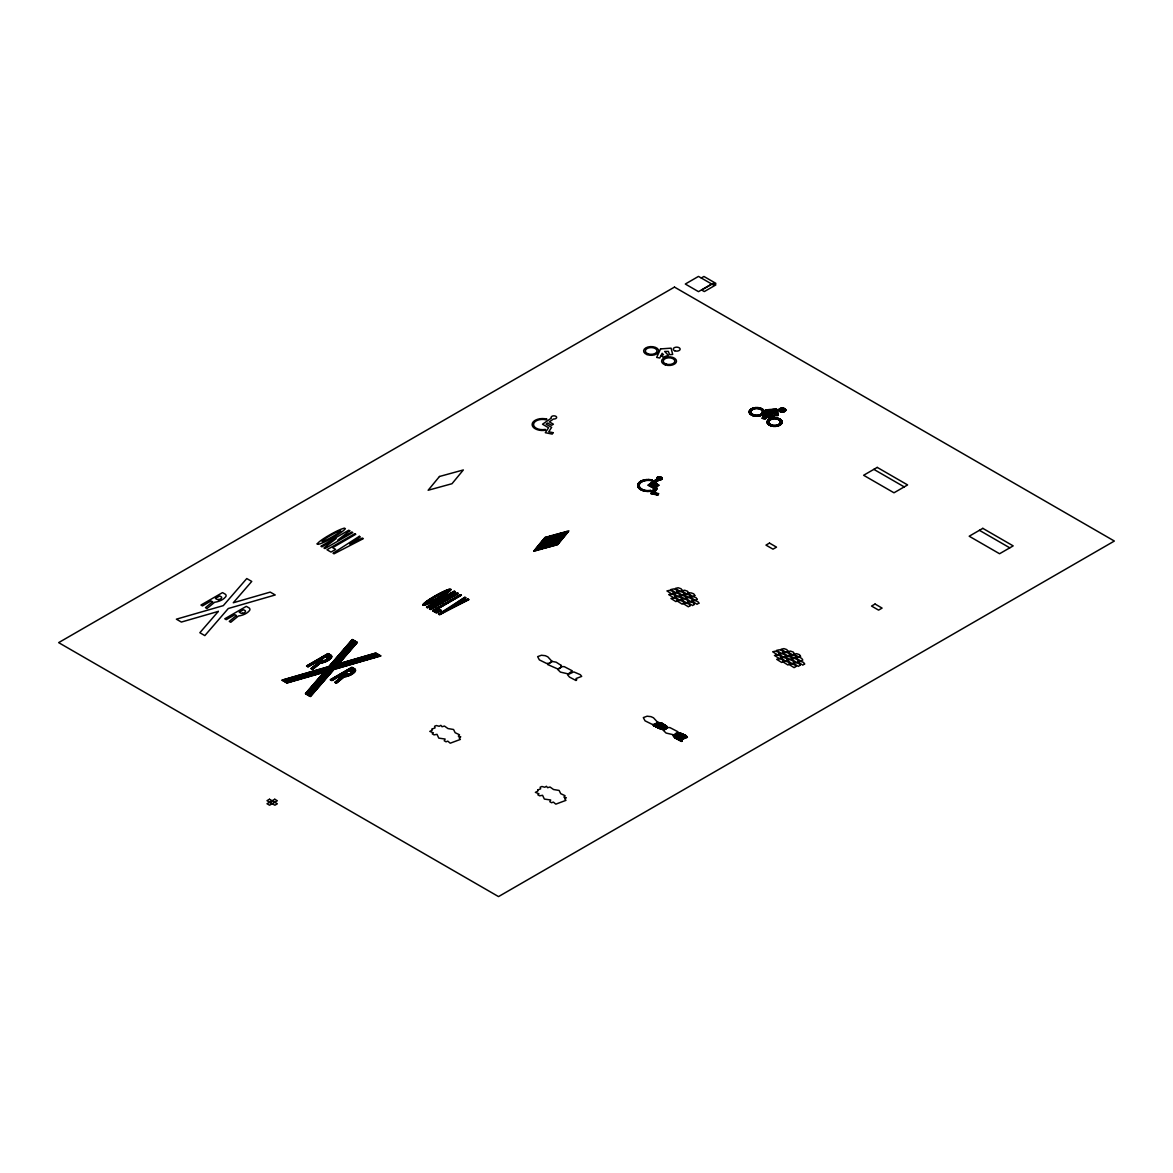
<?xml version="1.0" encoding="UTF-8"?>
<svg xmlns="http://www.w3.org/2000/svg" width="1173" height="1173" viewBox="0 0 1173 1173"><rect width="100%" height="100%" fill="white"/><g stroke="black" fill="none" stroke-linecap="round" stroke-linejoin="round"><path stroke-width="1.5" d="M448.731 589.433L450.96 589.652A28.695 16.569 0 0 1 448.13 592.306A70.864 40.908 0 0 1 444.45 594.902A139.059 80.292 0 0 1 438.863 598.318A95.042 54.867 0 0 1 433.643 601.221A81.919 47.301 0 0 1 428.453 603.67A28.695 16.569 0 0 1 423.849 605.297L422.808 605.048L424.641 605.063M666.807 726.322L666.469 728.506L663.317 729.87L653.244 725.442L658.097 722.421L661.836 723.125L666.807 726.322L654.901 726.322M654.153 488.701L650.883 493.642L657.774 495.05L658.654 493.613L654.299 492.733L657.217 488.32L651.645 485.079L653.229 483.98L657.115 486.238L658.977 485.167L654.93 482.807L659.05 479.948A2.757 1.598 0 0 0 662.217 478.305A2.757 1.598 0 0 0 658.815 476.825A2.757 1.598 0 0 0 656.953 479.039L648.082 485.182L656.733 489.068M533.715 551.207L545.049 537.439L568.905 530.885L557.571 544.668L533.964 551.134M328.88 666.587L352.34 639.505L357.325 642.379L338.85 663.713L375.8 653.038L380.785 655.927L333.865 669.46L310.405 696.557L305.42 693.683L323.895 672.334L286.945 683.009L281.96 680.135L328.88 666.587L343.762 666.601M311.05 668.61L318.162 662.76L316.651 661.895L308.03 666.865L306.52 666L328.088 653.552L330.757 655.091A8.431 4.868 0 0 1 331.167 655.399A4.839 2.786 0 0 1 330.874 658.156A16.554 9.56 0 0 1 320.141 663.244L312.561 669.49L311.05 668.61L313.675 668.566M701.278 277.986L703.917 276.461L715.882 283.367L713.243 284.892L698.492 276.403L685.296 284.027L698.492 291.652L711.688 284.027M461.356 595.224L438.189 608.611L441.209 610.356L436.576 613.024L432.544 610.693L460.344 594.638L461.356 595.224L459.215 595.298M686 737.817L681.704 739.489L681.645 741.453L675.179 738.037L673.229 735.72L679.475 732.846L686.014 735.632L687.393 737.348L674.988 737.817M768.55 418.116L773.96 416.312L770.236 412.412L773.901 412.339L775.162 415.638L778.271 415.389L776.629 409.113L766.13 409.846L762.23 418.365L765.339 418.952L767.729 414.23L769.092 415.653L766.849 416.327L768.872 417.999M755.045 407.661L758.418 407.661M753.579 407.955L759.884 407.955M752.67 408.233L760.793 408.233M780.969 408.233L783.564 408.233M751.981 408.527L756.189 408.527M757.274 408.527L761.482 408.527M780.118 408.527L784.414 408.527M751.424 408.805L754.312 408.805M759.151 408.805L762.039 408.805M779.62 408.805L784.928 408.805M750.969 409.098L753.418 409.098M760.045 409.098L762.494 409.098M779.268 409.098L785.265 409.098M750.588 409.392L752.787 409.392M760.676 409.392L762.875 409.392M772.772 409.392L776.702 409.392M779.033 409.392L785.499 409.392M750.251 409.67L752.304 409.67M761.16 409.67L763.212 409.67M768.682 409.67L776.775 409.67M778.887 409.67L785.646 409.67M749.987 409.964L751.908 409.964M761.556 409.964L763.476 409.964M766.072 409.964L776.849 409.964M778.828 409.964L785.705 409.964A3.446 1.994 0 0 1 780.544 411.811A3.446 1.994 0 0 1 780.544 408.351A3.446 1.994 0 0 1 785.719 410.081M749.752 410.242L751.6 410.242M761.864 410.242L763.696 410.242M765.94 410.242L776.922 410.242M778.828 410.242L785.705 410.242M749.576 410.535L751.35 410.535M762.113 410.535L763.887 410.535M765.808 410.535L776.995 410.535M778.916 410.535L785.631 410.535M749.43 410.829L751.16 410.829M762.303 410.829L764.034 410.829M765.676 410.829L777.083 410.829M779.063 410.829L785.47 410.829M749.312 411.107L751.013 411.107M762.45 411.107L764.151 411.107M765.544 411.107L777.156 411.107M779.312 411.107L785.221 411.107M749.239 411.4L750.911 411.4M762.553 411.4L764.224 411.4M765.412 411.4L777.23 411.4M779.678 411.4L784.854 411.4M749.195 411.679L750.867 411.679M762.597 411.679L764.268 411.679M765.28 411.679L777.303 411.679M780.221 411.679L784.326 411.679M749.195 411.972L750.852 411.972M762.611 411.972L764.268 411.972M765.148 411.972L777.376 411.972M781.174 411.972L783.359 411.972M749.224 412.266L750.881 412.266M762.597 412.148A5.88 3.402 0 0 0 754.166 408.849A5.88 3.402 0 0 0 753.433 414.714A5.88 3.402 0 0 0 762.597 412.148L764.239 412.266M765.016 412.266L777.45 412.266M749.268 412.544L750.955 412.544M762.509 412.544L764.195 412.544M764.884 412.544L770.368 412.544M773.975 412.544L777.523 412.544M749.371 412.837L751.072 412.837M762.391 412.837L764.092 412.837M764.767 412.837L770.632 412.837M774.092 412.837L777.596 412.837M749.488 413.116L751.248 413.116M762.215 413.116L763.975 413.116M764.635 413.116L770.91 413.116M774.195 413.116L777.684 413.116M749.65 413.409L751.453 413.409M762.01 413.409L763.814 413.409M764.503 413.409L771.189 413.409M774.312 413.409L777.758 413.409M749.855 413.688L751.732 413.688M761.732 413.688L763.608 413.688M764.371 413.688L771.467 413.688M774.415 413.688L777.831 413.688M750.104 413.981L752.084 413.981M761.38 413.981L763.359 413.981M764.239 413.981L771.731 413.981M774.532 413.981L777.904 413.981M750.397 414.274L752.509 414.274M760.954 414.274L763.066 414.274M764.107 414.274L772.01 414.274M774.635 414.274L777.978 414.274M750.749 414.553L753.066 414.553M760.397 414.553L762.714 414.553M763.975 414.553L767.553 414.553M768.036 414.553L772.289 414.553M774.752 414.553L778.051 414.553M751.175 414.846L753.799 414.846M759.664 414.846L762.289 414.846M763.843 414.846L767.406 414.846M768.315 414.846L772.567 414.846M774.854 414.846L778.124 414.846M751.673 415.125L754.913 415.125M758.55 415.125L761.79 415.125M763.711 415.125L767.274 415.125M768.594 415.125L772.831 415.125M774.972 415.125L778.198 415.125M752.289 415.418L761.174 415.418M763.579 415.418L767.127 415.418M768.872 415.418L773.11 415.418M775.074 415.418L777.89 415.418M753.066 415.711L760.397 415.711M763.447 415.711L766.981 415.711M768.916 415.711L773.388 415.711M754.151 415.99L759.312 415.99M763.315 415.99L766.834 415.99M767.963 415.99L773.652 415.99M763.183 416.283L766.687 416.283M767.01 416.283L773.931 416.283M763.051 416.562L766.541 416.562M767.069 416.562L773.168 416.562M762.919 416.855L766.394 416.855M767.347 416.855L772.318 416.855M762.787 417.148L766.248 417.148M767.626 417.148L771.453 417.148M762.655 417.427L766.101 417.427M767.89 417.427L770.602 417.427M762.523 417.72L765.954 417.72M768.168 417.72L769.737 417.72M762.391 417.999L765.808 417.999M772.245 417.999L776.966 417.999M762.259 418.292L765.676 418.292M771.086 418.292L778.124 418.292M763.374 418.585L765.529 418.585M770.28 418.585L778.931 418.585M769.649 418.864L773.036 418.864M776.174 418.864L779.561 418.864M769.136 419.157L771.819 419.157M777.391 419.157L780.074 419.157M768.711 419.435L771.057 419.435M778.154 419.435L780.5 419.435M768.359 419.729L770.485 419.729M778.725 419.729L780.851 419.729M768.051 420.022L770.045 420.022M779.165 420.022L781.159 420.022M767.802 420.301L769.693 420.301M779.517 420.301L781.409 420.301M767.597 420.594L769.415 420.594M779.81 420.594L781.614 420.594M767.435 420.872L769.18 420.872M780.03 420.872L781.775 420.872M767.303 421.166L769.019 421.166M780.192 421.166L781.907 421.166M767.215 421.459L768.901 421.459M780.324 421.459L781.995 421.459M767.157 421.737L768.814 421.737M780.397 421.737L782.054 421.737M767.127 422.031L768.784 422.031M780.426 422.104A5.821 3.358 0 0 1 771.702 425.007A5.821 3.358 0 0 1 771.702 419.186A5.821 3.358 0 0 1 780.426 422.104L782.083 422.031A7.478 4.325 0 0 1 770.866 425.843A7.478 4.325 0 0 1 770.866 418.365A7.478 4.325 0 0 1 782.083 422.104M767.142 422.309L768.799 422.309M780.412 422.309L782.083 422.309M767.171 422.603L768.858 422.603M780.368 422.603L782.039 422.603M767.245 422.896L768.945 422.896M780.265 422.896L781.966 422.896M767.362 423.174L769.092 423.174M780.118 423.174L781.848 423.174M767.509 423.468L769.283 423.468M779.928 423.468L781.702 423.468M767.699 423.746L769.532 423.746M779.678 423.746L781.526 423.746M767.919 424.039L769.855 424.039M779.371 424.039L781.291 424.039M768.198 424.333L770.236 424.333M778.975 424.333L781.013 424.333M768.52 424.611L770.734 424.611M778.476 424.611L780.69 424.611M768.901 424.905L771.379 424.905M777.831 424.905L780.309 424.905M769.371 425.183L772.303 425.183M776.922 425.183L779.84 425.183M769.928 425.476L779.283 425.476M770.632 425.77L778.579 425.77M771.57 426.048L777.64 426.048M773.139 426.342L776.071 426.342M566.324 531.604L568.319 531.604M564.228 532.175L567.849 532.175M562.131 532.747L567.38 532.747M560.034 533.319L566.896 533.319M557.937 533.891L566.427 533.891M555.855 534.477L565.958 534.477M553.759 535.049L565.489 535.049M551.662 535.621L565.005 535.621M549.565 536.193L564.536 536.193M547.468 536.765L564.066 536.765M545.372 537.351L563.597 537.351M544.653 537.923L563.113 537.923M544.169 538.495L562.644 538.495M543.7 539.067L562.175 539.067M543.231 539.639L561.706 539.639M542.762 540.21L561.222 540.21M542.278 540.797L560.753 540.797M541.809 541.369L560.283 541.369M541.34 541.941L559.814 541.941M540.87 542.513L559.33 542.513M540.401 543.084L558.861 543.084M539.917 543.671L558.392 543.671M539.448 544.243L557.923 544.243M538.979 544.815L557.014 544.815M538.51 545.386L554.917 545.386M538.026 545.958L552.82 545.958M537.557 546.545L550.724 546.545M537.087 547.117L548.641 547.117M536.618 547.688L546.545 547.688M536.134 548.26L544.448 548.26M535.665 548.832L542.351 548.832M535.196 549.419L540.254 549.419M534.727 549.99L538.158 549.99M534.243 550.562L536.061 550.562M447.294 589.931L450.711 589.931M446.033 590.415L450.256 590.415M444.89 590.899L449.772 590.899M443.805 591.397L449.244 591.397M453.892 591.397L454.713 591.397M442.764 591.881L445.359 591.881M446.151 591.793L446.209 592.042A24.457 14.12 0 0 1 444.156 593.758A60.879 35.146 0 0 1 441.649 595.459A120.379 69.5 0 0 1 437.91 597.717A82.007 47.345 0 0 1 434.45 599.652A70.468 40.688 0 0 1 431.063 601.324A24.457 14.12 0 0 1 428.072 602.511L427.573 602.233A24.457 14.12 0 0 1 429.641 600.503A60.879 35.146 0 0 1 432.148 598.817A120.379 69.5 0 0 1 439.802 594.388A60.879 35.146 0 0 1 442.734 592.937A24.457 14.12 0 0 1 445.725 591.749L448.673 591.881M453.042 591.881L455.124 591.881M441.766 592.365L444.054 592.365M445.872 592.365L448.057 592.365M452.206 592.365L454.494 592.365M422.779 605.019L422.837 604.725A28.695 16.569 0 0 1 425.667 602.057A70.864 40.908 0 0 1 429.347 599.462A139.059 80.292 0 0 1 440.843 592.834L442.925 592.849M445.315 592.849L447.397 592.849M451.356 592.849L453.863 592.849M439.846 593.347L441.884 593.347M444.714 593.347L446.737 593.347M450.505 593.347L453.233 593.347M456.561 593.347L458.1 593.347M438.922 593.831L440.887 593.831M444.068 593.831L446.048 593.831M449.67 593.831L452.602 593.831M455.711 593.831L457.719 593.831M438.013 594.315L439.934 594.315M443.365 594.315L445.329 594.315M448.819 594.315L451.972 594.315M454.86 594.315L456.884 594.315M437.133 594.814L439.025 594.814M442.646 594.814L444.596 594.814M447.969 594.814L451.341 594.814M454.01 594.814L456.033 594.814M436.253 595.298L438.116 595.298M441.898 595.298L443.834 595.298M447.133 595.298L450.696 595.298M453.174 595.298L455.183 595.298M435.388 595.781L437.236 595.781M441.121 595.781L443.071 595.781M446.283 595.781L450.065 595.781M452.323 595.781L454.332 595.781M458.364 595.781L460.388 595.781M434.538 596.28L436.371 596.28M440.33 596.28L442.294 596.28M445.432 596.28L449.435 596.28M451.473 596.28L453.496 596.28M457.529 596.28L459.537 596.28M433.717 596.764L435.52 596.764M439.523 596.764L441.488 596.764M444.582 596.764L448.804 596.764M450.637 596.764L452.646 596.764M456.678 596.764L458.687 596.764M432.896 597.248L434.699 597.248M438.702 597.248L440.681 597.248M443.746 597.248L448.174 597.248M449.787 597.248L451.796 597.248M455.828 597.248L457.851 597.248M432.089 597.746L433.878 597.746M437.866 597.746L439.86 597.746M442.895 597.746L447.543 597.746M448.936 597.746L450.96 597.746M454.977 597.746L457.001 597.746M464.185 597.746L465.71 597.746M431.297 598.23L433.086 598.23M437.03 598.23L439.025 598.23M442.045 598.23L446.913 598.23M448.101 598.23L450.109 598.23M454.142 598.23L456.15 598.23M463.467 598.23L465.329 598.23M430.52 598.714L432.294 598.714M436.165 598.714L438.203 598.714M441.209 598.714L446.283 598.714M447.25 598.714L449.259 598.714M453.291 598.714L455.315 598.714M462.763 598.714L464.611 598.714M429.758 599.212L431.532 599.212M435.271 599.212L437.353 599.212M440.359 599.212L445.652 599.212M446.4 599.212L448.423 599.212M452.441 599.212L454.464 599.212M462.045 599.212L463.907 599.212M467.484 599.212L468.247 599.212M428.995 599.696L430.799 599.696M434.362 599.696L436.488 599.696M439.508 599.696L445.022 599.696M445.549 599.696L447.573 599.696M451.605 599.696L453.614 599.696M461.341 599.696L463.188 599.696M466.487 599.696L468.687 599.696M428.277 600.18L430.095 600.18M433.409 600.18L435.608 600.18M438.673 600.18L440.681 600.18M440.931 600.18L444.391 600.18M444.714 600.18L446.722 600.18M450.755 600.18L452.763 600.18M460.637 600.18L462.485 600.18M465.476 600.18L467.69 600.18M427.559 600.664L429.406 600.664M432.441 600.664L434.684 600.664M437.822 600.664L439.831 600.664M440.3 600.664L445.872 600.664M449.904 600.664L451.928 600.664M459.919 600.664L461.766 600.664M464.464 600.664L466.678 600.664M426.884 601.163L428.775 601.163M431.415 601.163L433.761 601.163M436.972 601.163L438.995 601.163M439.655 601.163L445.036 601.163M449.068 601.163L451.077 601.163M459.215 601.163L461.062 601.163M463.467 601.163L465.666 601.163M426.21 601.646L428.204 601.646M430.344 601.646L432.793 601.646M436.121 601.646L438.145 601.646M439.025 601.646L444.186 601.646M448.218 601.646L450.227 601.646M458.496 601.646L460.359 601.646M462.455 601.646L464.669 601.646M425.579 602.13L427.676 602.13M429.127 602.13L431.796 602.13M435.286 602.13L437.294 602.13M438.394 602.13L443.335 602.13M447.368 602.13L449.391 602.13M457.793 602.13L459.64 602.13M461.444 602.13L463.658 602.13M424.963 602.629L430.77 602.629M434.435 602.629L436.444 602.629M437.749 602.629L442.5 602.629M446.532 602.629L448.541 602.629M457.074 602.629L458.936 602.629M460.446 602.629L462.646 602.629M424.406 603.113L429.714 603.113M433.585 603.113L435.608 603.113M437.118 603.113L441.649 603.113M445.681 603.113L447.69 603.113M456.37 603.113L458.218 603.113M459.435 603.113L461.634 603.113M423.893 603.596L428.614 603.596M432.749 603.596L434.758 603.596M436.488 603.596L440.799 603.596M444.831 603.596L446.854 603.596M455.652 603.596L457.514 603.596M458.423 603.596L460.637 603.596M423.409 604.095L427.441 604.095M431.899 604.095L433.907 604.095M435.843 604.095L439.963 604.095M443.981 604.095L446.004 604.095M454.948 604.095L456.796 604.095M457.426 604.095L459.625 604.095M422.969 604.579L426.136 604.579M431.048 604.579L433.072 604.579M435.212 604.579L439.113 604.579M443.145 604.579L445.154 604.579M454.23 604.579L456.092 604.579M456.414 604.579L458.614 604.579M430.212 605.063L432.221 605.063M434.582 605.063L438.262 605.063M442.294 605.063L444.303 605.063M453.526 605.063L457.617 605.063M429.362 605.561L431.371 605.561M433.937 605.561L437.412 605.561M441.444 605.561L443.467 605.561M452.807 605.561L456.605 605.561M428.512 606.045L430.535 606.045M433.306 606.045L436.576 606.045M440.608 606.045L442.617 606.045M452.104 606.045L455.593 606.045M427.661 606.529L429.685 606.529M432.676 606.529L435.726 606.529M439.758 606.529L441.766 606.529M451.385 606.529L454.596 606.529M426.825 607.028L428.834 607.028M432.031 607.028L434.875 607.028M438.907 607.028L440.931 607.028M450.681 607.028L453.584 607.028M427.016 607.511L427.984 607.511M431.4 607.511L434.039 607.511M438.072 607.511L440.08 607.511M449.977 607.511L452.573 607.511M430.755 607.995L433.189 607.995M437.221 607.995L439.23 607.995M449.259 607.995L451.576 607.995M430.124 608.479L432.338 608.479M436.371 608.479L438.394 608.479M448.467 608.479L450.564 608.479M429.553 608.978L431.503 608.978M435.52 608.978L438.819 608.978M447.617 608.978L449.626 608.978M434.684 609.461L439.67 609.461M446.766 609.461L448.79 609.461M433.834 609.945L440.52 609.945M445.916 609.945L447.939 609.945M432.984 610.444L441.048 610.444M445.08 610.444L447.089 610.444M432.94 610.928L440.198 610.928M444.23 610.928L446.239 610.928M433.79 611.412L439.362 611.412M443.379 611.412L445.403 611.412M434.626 611.91L438.511 611.91M442.544 611.91L444.552 611.91M435.476 612.394L437.661 612.394M441.693 612.394L443.702 612.394M440.843 612.878L442.866 612.878M440.007 613.376L442.016 613.376M439.157 613.86L441.165 613.86M438.863 614.344L440.33 614.344M351.709 640.238L353.601 640.238M351.284 640.722L354.451 640.722M350.859 641.206L355.302 641.206M350.434 641.704L356.152 641.704M350.023 642.188L356.988 642.188M349.598 642.672L357.061 642.672M349.173 643.156L356.636 643.156M348.748 643.654L356.225 643.654M348.322 644.138L355.8 644.138M347.897 644.622L355.375 644.622M347.472 645.121L354.95 645.121M347.061 645.605L354.525 645.605M346.636 646.088L354.099 646.088M346.211 646.587L353.674 646.587M345.786 647.071L353.264 647.071M345.361 647.555L352.838 647.555M344.935 648.053L352.413 648.053M344.525 648.537L351.988 648.537M344.1 649.021L351.563 649.021M343.674 649.519L351.138 649.519M343.249 650.003L350.727 650.003M342.824 650.487L350.302 650.487M342.399 650.971L349.877 650.971M341.973 651.47L349.451 651.47M341.563 651.953L349.026 651.953M341.138 652.437L348.601 652.437M340.713 652.936L348.176 652.936M340.287 653.42L347.765 653.42M374.51 653.42L376.445 653.42M327.458 653.904L328.704 653.904M339.862 653.904L347.34 653.904M372.809 653.904L377.295 653.904M326.607 654.402L329.554 654.402M339.437 654.402L346.915 654.402M371.123 654.402L378.146 654.402M325.771 654.886L330.39 654.886M339.012 654.886L346.49 654.886M369.436 654.886L378.982 654.886M324.921 655.37L331.138 655.37M338.601 655.37L346.064 655.37M367.736 655.37L379.832 655.37M324.071 655.868L331.475 655.868M338.176 655.868L345.639 655.868M366.049 655.868L380.682 655.868M323.235 656.352L331.636 656.352M337.751 656.352L345.214 656.352M364.348 656.352L379.29 656.352M322.384 656.836L331.651 656.836M337.325 656.836L344.803 656.836M362.662 656.836L377.603 656.836M321.534 657.335L324.554 657.335M326.006 657.335L331.519 657.335M336.9 657.335L344.378 657.335M360.976 657.335L375.917 657.335M320.698 657.818L323.704 657.818M324.408 660.502A1.921 1.114 0 0 1 322.472 660.267L320.962 659.402L325.273 656.909L331.211 657.818M336.475 657.818L343.953 657.818M359.275 657.818L374.216 657.818M319.848 658.302L322.868 658.302M327.238 658.302L330.757 658.302M336.065 658.302L343.528 658.302M357.589 658.302L372.53 658.302M318.997 658.786L322.018 658.786M327.194 658.786L330.302 658.786M335.639 658.786L343.103 658.786M355.888 658.786L370.829 658.786M318.147 659.285L321.167 659.285M326.9 659.285L329.774 659.285M335.214 659.285L342.677 659.285M354.202 659.285L369.143 659.285M317.311 659.769L321.607 659.769M326.343 659.769L329.173 659.769M334.789 659.769L342.267 659.769M352.516 659.769L367.457 659.769M316.461 660.252L322.458 660.252M325.332 660.252L328.484 660.252M334.364 660.252L341.842 660.252M350.815 660.252L365.756 660.252M315.61 660.751L327.692 660.751M333.938 660.751L341.416 660.751M349.129 660.751L364.07 660.751M314.775 661.235L326.783 661.235M333.513 661.235L340.991 661.235M347.428 661.235L362.369 661.235M313.924 661.719L325.727 661.719M333.103 661.719L340.566 661.719M345.742 661.719L360.683 661.719M313.074 662.217L316.094 662.217M317.209 662.217L324.437 662.217M332.677 662.217L340.141 662.217M344.056 662.217L358.997 662.217M312.238 662.701L315.244 662.701M318.059 662.701L322.824 662.701M332.252 662.701L339.715 662.701M342.355 662.701L357.296 662.701M311.388 663.185L314.408 663.185M317.648 663.185L320.522 663.185M331.827 663.185L339.305 663.185M340.669 663.185L355.61 663.185M310.537 663.683L313.558 663.683M317.047 663.683L319.613 663.683M331.402 663.683L353.909 663.683M309.687 664.167L312.707 664.167M316.461 664.167L319.027 664.167M330.977 664.167L352.223 664.167M308.851 664.651L311.871 664.651M315.86 664.651L318.426 664.651M330.551 664.651L350.536 664.651M308 665.15L311.021 665.15M315.273 665.15L317.839 665.15M330.141 665.15L348.836 665.15M307.15 665.634L310.171 665.634M314.672 665.634L317.238 665.634M329.716 665.634L347.149 665.634M306.725 666.117L309.335 666.117M314.085 666.117L316.651 666.117M329.29 666.117L345.449 666.117M307.575 666.601L308.484 666.601M313.484 666.601L316.05 666.601M312.898 667.1L315.464 667.1M327.135 667.1L342.076 667.1M312.297 667.584L314.863 667.584M325.434 667.584L340.375 667.584M351.387 667.584L352.399 667.584M311.71 668.067L314.276 668.067M323.748 668.067L338.689 668.067M350.536 668.067L353.234 668.067M322.047 668.566L336.988 668.566M349.701 668.566L354.085 668.566M311.798 669.05L313.088 669.05M320.361 669.05L335.302 669.05M348.85 669.05L354.862 669.05M318.675 669.534L333.806 669.534M348 669.534L355.258 669.534M316.974 670.032L333.381 670.032M347.164 670.032L355.434 670.032M315.288 670.516L332.956 670.516M346.314 670.516L355.463 670.516M313.587 671L332.531 671M345.463 671L348.484 671M349.686 671L355.346 671M311.901 671.499L332.106 671.499M344.613 671.499L347.633 671.499M348.205 674.24A1.921 1.114 0 0 1 346.284 674.02L344.774 673.141L349.085 670.663L355.067 671.499M310.215 671.982L331.68 671.982M343.777 671.982L346.797 671.982M351.02 671.982L354.627 671.982A4.839 2.786 0 0 0 354.979 669.138A8.431 4.868 0 0 0 354.569 668.83L351.885 667.29L330.331 679.739L331.827 680.619L340.463 675.633L341.973 676.513L334.848 682.363L336.358 683.229L343.953 676.997A16.554 9.56 0 0 0 354.686 671.909M308.514 672.466L323.455 672.466M323.792 672.466L331.255 672.466M342.927 672.466L345.947 672.466M351.02 672.466L354.173 672.466M306.827 672.965L321.769 672.965M323.367 672.965L330.845 672.965M342.076 672.965L345.097 672.965M350.756 672.965L353.659 672.965M305.127 673.449L320.068 673.449M322.942 673.449L330.419 673.449M341.24 673.449L345.287 673.449M350.258 673.449L353.073 673.449M303.44 673.932L318.382 673.932M322.516 673.932L329.994 673.932M340.39 673.932L346.138 673.932M349.334 673.932L352.399 673.932M301.754 674.416L316.695 674.416M322.091 674.416L329.569 674.416M339.54 674.416L351.621 674.416M300.053 674.915L314.994 674.915M321.681 674.915L329.144 674.915M338.704 674.915L350.727 674.915M298.367 675.399L313.308 675.399M321.255 675.399L328.719 675.399M337.853 675.399L349.686 675.399M296.666 675.883L311.607 675.883M320.83 675.883L328.293 675.883M337.003 675.883L340.023 675.883M340.903 675.883L348.44 675.883M294.98 676.381L309.921 676.381M320.405 676.381L327.883 676.381M336.152 676.381L339.173 676.381M341.739 676.381L346.885 676.381M293.294 676.865L308.235 676.865M319.98 676.865L327.458 676.865M335.317 676.865L338.337 676.865M341.534 676.865L344.73 676.865M291.593 677.349L306.534 677.349M319.555 677.349L327.032 677.349M334.466 677.349L337.487 677.349M340.947 677.349L343.513 677.349M289.907 677.847L304.848 677.847M319.144 677.847L326.607 677.847M333.616 677.847L336.636 677.847M340.346 677.847L342.912 677.847M288.206 678.331L303.147 678.331M318.719 678.331L326.182 678.331M332.78 678.331L335.801 678.331M339.759 678.331L342.325 678.331M286.52 678.815L301.461 678.815M318.294 678.815L325.757 678.815M331.93 678.815L334.95 678.815M339.158 678.815L341.724 678.815M284.834 679.314L299.775 679.314M317.868 679.314L325.346 679.314M331.079 679.314L334.1 679.314M338.572 679.314L341.138 679.314M283.133 679.797L298.074 679.797M317.443 679.797L324.921 679.797M330.419 679.797L333.249 679.797M337.971 679.797L340.537 679.797M282.224 680.281L296.388 680.281M317.018 680.281L324.496 680.281M331.255 680.281L332.414 680.281M337.384 680.281L339.95 680.281M283.074 680.78L294.687 680.78M316.593 680.78L324.071 680.78M336.783 680.78L339.349 680.78M283.91 681.264L293.001 681.264M316.182 681.264L323.645 681.264M336.196 681.264L338.762 681.264M284.76 681.748L291.315 681.748M315.757 681.748L323.22 681.748M335.595 681.748L338.161 681.748M285.611 682.231L289.614 682.231M315.332 682.231L322.795 682.231M334.994 682.231L337.575 682.231M286.447 682.73L287.928 682.73M314.907 682.73L322.384 682.73M335.493 682.73L336.974 682.73M314.481 683.214L321.959 683.214M314.056 683.698L321.534 683.698M313.631 684.196L321.109 684.196M313.22 684.68L320.684 684.68M312.795 685.164L320.258 685.164M312.37 685.662L319.833 685.662M311.945 686.146L319.423 686.146M311.519 686.63L318.997 686.63M311.094 687.129L318.572 687.129M310.684 687.613L318.147 687.613M310.259 688.096L317.722 688.096M309.833 688.595L317.297 688.595M309.408 689.079L316.886 689.079M308.983 689.563L316.461 689.563M308.558 690.047L316.036 690.047M308.132 690.545L315.61 690.545M307.722 691.029L315.185 691.029M307.297 691.513L314.76 691.513M306.871 692.011L314.335 692.011M306.446 692.495L313.924 692.495M306.021 692.979L313.499 692.979M305.596 693.478L313.074 693.478M305.904 693.961L312.648 693.961M306.754 694.445L312.223 694.445M307.605 694.944L311.798 694.944M308.455 695.428L311.373 695.428M309.291 695.912L310.962 695.912M657.877 722.583L658.947 722.583M657.466 722.876L660.487 722.876M657.041 723.154L661.88 723.154M656.631 723.448L662.334 723.448M656.191 723.741L662.774 723.741M655.692 724.02L663.229 724.02M655.194 724.313L663.669 724.313M654.695 724.591L664.123 724.591M654.197 724.885L664.563 724.885M653.698 725.178L665.018 725.178M653.273 725.457L665.458 725.457M653.816 725.75L665.912 725.75M654.358 726.028L666.352 726.028M655.443 726.615L666.763 726.615M655.971 726.893L666.719 726.893M656.513 727.187L666.675 727.187M657.056 727.465L666.631 727.465M657.598 727.759L666.587 727.759M658.141 728.052L666.543 728.052M658.669 728.33L666.499 728.33M659.343 728.624L666.22 728.624M660.252 728.902L665.546 728.902M661.176 729.195L664.886 729.195M662.085 729.489L664.226 729.489M678.434 733.213L680.824 733.213M677.627 733.506L681.777 733.506M676.821 733.785L682.349 733.785M676.191 734.078L682.921 734.078M675.663 734.371L683.492 734.371M675.149 734.65L684.064 734.65M674.636 734.943L684.651 734.943M674.123 735.222L685.223 735.222M673.61 735.515L685.794 735.515M673.302 735.808L686.161 735.808M673.537 736.087L686.381 736.087M673.786 736.38L686.616 736.38M674.02 736.659L686.835 736.659M674.27 736.952L687.07 736.952M674.504 737.245L687.305 737.245M674.754 737.524L686.85 737.524M675.296 738.096L685.164 738.096M675.839 738.389L684.343 738.389M676.381 738.682L683.507 738.682M676.924 738.961L682.745 738.961M677.481 739.254L682.173 739.254M678.023 739.533L681.733 739.533M678.566 739.826L681.865 739.826M679.108 740.119L681.982 740.119M679.651 740.398L682.114 740.398M680.208 740.691L682.246 740.691M680.751 740.969L682.085 740.969M658.214 476.956L661.763 477.514M657.496 477.264L662.129 477.968M657.056 477.602L662.217 478.393M656.792 477.968L662.115 478.789M656.704 478.364L661.851 479.171M656.792 478.789L661.396 479.508M656.719 479.2L660.678 479.801M656.235 479.522L659.035 479.962M655.751 479.86L658.552 480.3M655.267 480.197L658.068 480.637M648.2 479.522L652.188 480.138M654.783 480.534L657.584 480.974M646.176 479.61L651.895 480.505M654.299 480.871L657.1 481.311M644.813 479.816L648.17 480.344M653.816 481.209L656.616 481.648M643.728 480.065L646.22 480.446M653.317 481.546L656.132 481.986M642.833 480.329L644.93 480.651M652.833 481.883L655.648 482.308M642.042 480.622L643.933 480.915M652.349 482.22L655.164 482.646M641.367 480.93L643.097 481.194M651.865 482.558L655.443 483.1M640.766 481.253L642.393 481.502M651.382 482.895L656.411 483.672M640.238 481.575L641.778 481.81M650.898 483.232L657.364 484.229M639.754 481.912L641.25 482.147M650.414 483.555L658.332 484.786M639.344 482.264L640.795 482.484M649.93 483.892L652.731 484.332M654.241 484.566L658.786 485.27M638.977 482.616L640.399 482.836M649.446 484.229L652.247 484.669M655.194 485.123L658.229 485.593M638.655 482.983L640.047 483.188M648.962 484.566L651.763 485.006M656.162 485.681L657.657 485.915M638.391 483.349L639.769 483.555M648.478 484.904L652.379 485.505M638.171 483.716L639.534 483.936M648.273 485.285L653.346 486.077M637.98 484.112L639.358 484.317M649.241 485.842L654.314 486.634M637.848 484.493L639.226 484.713M650.209 486.414L655.282 487.191M637.76 484.889L639.153 485.109A8.915 5.147 0 0 0 650.81 490.373L651.25 491.15A10.322 5.968 0 0 1 637.716 485.167A10.322 5.968 0 0 1 652.261 480.036L651.675 480.783A8.915 5.147 0 0 0 639.138 485.211M651.176 486.971L656.25 487.748M637.716 485.299L639.124 485.519M652.144 487.528L657.217 488.32M637.716 485.71L639.153 485.93M653.112 488.085L656.983 488.686M637.775 486.121L639.256 486.355M637.877 486.56L639.417 486.795M653.918 489.038L656.484 489.434M638.039 486.986L639.666 487.25M653.684 489.405L656.235 489.801M638.288 487.44L640.003 487.704M653.434 489.786L655.986 490.182M638.596 487.895L640.458 488.188M653.185 490.153L655.751 490.549M639.006 488.379L641.074 488.701M652.936 490.534L655.502 490.93M639.534 488.862L641.954 489.244M650.033 490.49L650.956 490.637M652.687 490.901L655.252 491.296M640.238 489.39L643.42 489.874M648.229 490.622L651.206 491.091M652.452 491.282L655.003 491.678M641.191 489.947L650.091 491.326M652.203 491.648L654.754 492.044M642.731 490.593L648.2 491.443M651.953 492.015L654.519 492.411M651.704 492.396L655.663 493.012M651.455 492.763L658.508 493.862M651.22 493.144L658.288 494.229M650.971 493.51L658.053 494.61M656.264 494.742L657.818 494.991M873.856 469.361L904.207 486.883M979.426 530.313L1009.777 547.835M272.268 800.675L274.863 802.171M269.467 802.303L272.063 803.798M451.004 589.359L450.007 589.051A28.695 16.569 0 0 0 445.344 590.708A70.864 40.908 0 0 0 440.843 592.834M350.595 671.528A1.789 1.041 0 0 1 351.064 672.32A3.93 2.273 0 0 1 347.78 674.284M323.968 660.546A3.93 2.273 0 0 0 327.252 658.566A1.789 1.041 0 0 0 326.783 657.789M218.838 599.55A1.921 1.114 0 0 1 216.902 599.315L215.392 598.45L219.703 595.957L221.213 596.837A1.789 1.041 0 0 1 221.682 597.614A3.93 2.273 0 0 1 218.398 599.594M242.635 613.288A1.921 1.114 0 0 1 240.714 613.068L239.204 612.189L243.515 609.711L245.025 610.576A1.789 1.041 0 0 1 245.494 611.368A3.93 2.273 0 0 1 242.21 613.332M432.163 729.005L432.163 730.207L429.817 731.395L433.409 732.832L432.236 733.829L434.025 734.87L437.001 734.342L438.79 738.125L445.139 739.049L444.244 740.764L446.033 741.805L447.763 741.116L450.241 743.198L460.388 739.415L459.083 737.773L460.74 736.82L458.32 736.145L459.493 734.753L455.153 732.714L453.555 729.489L447.969 728.565L444.45 726.058L442.03 726.732L440.857 725.339L439.201 726.292L436.371 725.544L434.582 726.263L435.066 727.89L432.163 729.005M537.733 789.957L537.733 791.159L535.387 792.347L538.979 793.784L537.806 794.781L539.595 795.822L542.571 795.294L544.36 799.077L550.709 800.001L549.814 801.716L551.603 802.743L553.333 802.068L555.811 804.15L565.958 800.353L564.653 798.725L566.31 797.772L563.89 797.097L565.063 795.69L560.723 793.666L559.125 790.441L553.539 789.517L550.02 787.01L547.6 787.684L546.427 786.291L544.771 787.244L541.941 786.496L540.152 787.215L540.636 788.842L537.733 789.957M317.194 543.935L318.279 544.345A28.695 16.569 0 0 0 322.883 542.718A81.919 47.301 0 0 0 328.073 540.269A95.042 54.867 0 0 0 333.293 537.366A139.059 80.292 0 0 0 338.88 533.95A70.864 40.908 0 0 0 342.56 531.354A28.695 16.569 0 0 0 345.39 528.7L344.437 528.114A28.695 16.569 0 0 0 339.774 529.756A70.864 40.908 0 0 0 335.273 531.882A139.059 80.292 0 0 0 323.777 538.524A70.864 40.908 0 0 0 320.097 541.12A28.695 16.569 0 0 0 317.267 543.773L317.209 543.905M561.134 665.384L560.782 667.569L557.644 668.918L547.556 664.49L552.424 661.469L556.149 662.173L561.134 665.384M561.764 666.601L557.923 669.68L560.401 672.1L568.245 673.918L572.307 670.839L564.242 666.645L561.764 666.601M667.437 727.553L663.61 730.632L666.088 733.052L673.932 734.87L677.994 731.791L669.915 727.597L667.437 727.553M660.56 348.909L656.66 357.413L659.769 358L662.159 353.278L663.522 354.701L661.279 355.375L662.98 357.164L668.39 355.36L664.666 351.46L668.331 351.387L669.592 354.686L672.701 354.437L671.059 348.161L660.56 348.909M553.084 432.676L552.204 434.098L545.313 432.69L548.583 427.749L542.513 424.23L551.383 418.087A2.757 1.598 0 0 1 553.245 415.872A2.757 1.598 0 0 1 556.647 417.353A2.757 1.598 0 0 1 553.48 418.996L549.36 421.855L553.407 424.215L551.545 425.286L547.659 423.028L546.075 424.142L551.647 427.368L548.729 431.781L553.084 432.676M546.691 419.098L546.105 419.831A8.915 5.147 0 0 0 533.568 424.259A8.915 5.147 0 0 0 545.24 429.421L545.68 430.198A10.322 5.968 0 0 1 532.146 424.215A10.322 5.968 0 0 1 546.691 419.098M439.479 476.487L428.145 490.255L452.001 483.716L463.335 469.948L439.479 476.487M218.325 611.397L199.85 632.731L204.835 635.605L228.295 608.508L275.215 594.975L270.23 592.101L233.28 602.761L251.755 581.427L246.77 578.553L223.31 605.635L176.39 619.183L181.375 622.057L218.325 611.397M576.603 679.797L575.972 680.501L569.491 677.085L567.556 674.768L573.788 671.894L580.327 674.68L581.705 676.396L576.031 678.537L576.603 679.797M212.592 601.808L205.48 607.658L206.991 608.538L214.571 602.292A16.554 9.56 0 0 0 225.304 597.204A4.839 2.786 0 0 0 225.597 594.447A8.431 4.868 0 0 0 225.187 594.139L222.518 592.6L200.95 605.048L202.46 605.928L211.081 600.943L212.592 601.808M236.403 615.561L229.278 621.411L230.788 622.276L238.383 616.045A16.554 9.56 0 0 0 249.116 610.957A4.839 2.786 0 0 0 249.409 608.186A8.431 4.868 0 0 0 248.999 607.878L246.315 606.338L224.761 618.801L226.257 619.667L234.893 614.681L236.403 615.561M349.745 530.783L337.853 539.976L351.753 531.956L352.765 532.527L324.95 548.583L323.953 547.996L336.123 538.642L321.93 546.838L320.918 546.251L348.733 530.211L349.745 530.783M455.315 591.735L443.423 600.928L457.323 592.893L458.335 593.479L430.52 609.535L429.523 608.948L441.693 599.594L427.5 607.79L426.488 607.203L454.303 591.148L455.315 591.735M359.305 536.31L333.015 553.231L334.026 553.817L363.337 538.642L362.325 538.055L349.745 544.169L360.316 536.897L359.305 536.31M464.875 597.262L438.585 614.183L439.596 614.769L468.907 599.594L467.895 599.007L455.315 605.121L465.886 597.849L464.875 597.262M551.97 661.352L548.935 663.361L546.413 663.361L539.36 659.886L537.645 656.645L541.427 655.252L545.269 655.692L547.791 656.821L551.97 661.352M657.657 722.289L654.607 724.313L652.1 724.313L645.047 720.838L643.317 717.597L647.1 716.204L650.956 716.644L653.464 717.773L657.657 722.289M673.698 592.922L671.865 594.037L666.938 590.928L669.754 590.298L672.613 591.295L673.698 592.922M677.598 591.529L675.78 592.658L670.839 589.55L673.654 588.919L676.513 589.902L677.598 591.529M682.129 590.371L680.296 591.5L675.355 588.391L678.17 587.761L681.044 588.743L682.129 590.371M675.487 596.588L673.654 597.717L668.713 594.608L671.528 593.978L674.387 594.975L675.487 596.588M679.944 595.4L678.126 596.529L673.185 593.406L676 592.79L678.859 593.773L679.944 595.4M684.079 594.022L682.246 595.136L677.32 592.028L680.135 591.397L682.994 592.394L684.079 594.022M688.61 592.849L686.777 593.978L681.836 590.869L684.651 590.239L687.51 591.236L688.61 592.849M677.715 600.459L675.883 601.588L670.956 598.479L673.771 597.849L676.63 598.831L677.715 600.459M681.792 599.168L679.959 600.297L675.018 597.189L677.833 596.558L680.707 597.541L681.792 599.168M686.205 597.951L681.498 599.726L686.44 602.849L688.272 601.72L687.173 600.092L679.431 595.957L682.246 595.327L685.105 596.324L686.205 597.951M690.662 596.764L685.97 598.538L690.897 601.646L692.73 600.532L691.645 598.904L683.903 594.77L686.718 594.139L689.577 595.136L690.662 596.764M694.797 595.429L692.964 596.558L688.038 593.45L690.853 592.82L693.712 593.802L694.797 595.429M683.962 603.01L682.143 604.124L677.202 601.016L680.017 600.385L682.877 601.382L683.962 603.01M697.026 599.168L695.208 600.297L690.267 597.189L693.082 596.558L695.941 597.541L697.026 599.168M690.149 605.664L688.316 606.778L683.39 603.67L686.205 603.039L689.064 604.036L690.149 605.664M694.387 604.403L692.554 605.517L687.613 602.409L690.428 601.778L693.302 602.775L694.387 604.403M698.859 603.142L697.026 604.256L692.085 601.148L694.9 600.517L697.759 601.514L698.859 603.142M779.444 653.772L777.611 654.886L772.684 651.777L775.5 651.147L778.359 652.144L779.444 653.772M783.359 652.379L781.526 653.508L776.585 650.385L779.4 649.769L782.259 650.751L783.359 652.379M787.875 651.22L786.042 652.349L781.115 649.226L783.931 648.61L786.79 649.593L787.875 651.22M781.233 657.437L779.4 658.566L774.459 655.458L777.274 654.827L780.148 655.81L781.233 657.437M785.705 656.25L783.872 657.364L778.931 654.255L781.746 653.625L784.605 654.622L785.705 656.25M789.825 654.857L787.992 655.986L783.065 652.877L785.881 652.247L788.74 653.229L789.825 654.857M794.356 653.698L792.523 654.827L787.582 651.719L790.397 651.088L793.271 652.071L794.356 653.698M783.461 661.308L781.629 662.437L776.702 659.329L779.517 658.698L782.376 659.681L783.461 661.308M787.538 660.018L785.705 661.147L780.763 658.038L783.593 657.408L786.453 658.39L787.538 660.018M791.951 658.801L787.244 660.575L792.186 663.683L794.018 662.569L792.919 660.942L785.177 656.807L787.992 656.176L790.866 657.173L791.951 658.801M796.423 657.598L791.716 659.387L796.658 662.496L798.476 661.381L797.391 659.754L789.649 655.619L792.464 654.989L795.323 655.971L796.423 657.598M800.543 656.279L796.012 658.038L800.954 661.147L802.787 660.018L801.687 658.39L793.784 654.299L796.599 653.669L799.458 654.651L800.543 656.279M789.722 663.859L787.889 664.974L782.948 661.865L785.763 661.235L788.623 662.232L789.722 663.859M795.895 666.513L794.077 667.628L789.136 664.519L791.951 663.889L794.81 664.886L795.895 666.513M800.133 665.238L798.3 666.367L793.373 663.258L796.188 662.628L799.048 663.625L800.133 665.238M804.605 663.991L802.772 665.106L797.831 661.997L800.646 661.367L803.52 662.364L804.605 663.991M674.475 287.092L58.65 642.628L498.525 896.597L1114.35 541.046L674.475 287.092M713.243 283.367L701.689 290.039L704.328 291.564L715.882 284.892L713.243 283.367M354.774 533.7L326.974 549.741L331.006 552.072L335.639 549.404L332.619 547.659L355.786 534.272L354.774 533.7M269.467 799.253L266.989 800.675L274.863 805.221L277.341 803.798L269.467 799.253M274.746 799.253L266.989 803.725L269.585 805.221L277.341 800.748L274.746 799.253M877.243 467.397L863.621 475.27L893.987 492.792L907.609 484.933L877.243 467.397M769.488 543.084L765.969 545.108L773.007 549.169L776.526 547.146L769.488 543.084M982.813 528.349L969.191 536.222L999.557 553.744L1013.179 545.885L982.813 528.349M875.058 604.036L871.539 606.06L878.577 610.121L882.096 608.098L875.058 604.036M340.581 530.841L340.155 530.797A24.457 14.12 0 0 0 337.164 531.985A60.879 35.146 0 0 0 334.232 533.436A120.379 69.5 0 0 0 326.578 537.864A60.879 35.146 0 0 0 324.071 539.551A24.457 14.12 0 0 0 322.003 541.281L322.502 541.559A24.457 14.12 0 0 0 325.493 540.372A70.468 40.688 0 0 0 328.88 538.7A82.007 47.345 0 0 0 332.34 536.765A120.379 69.5 0 0 0 336.079 534.507A60.879 35.146 0 0 0 338.586 532.821A24.457 14.12 0 0 0 340.639 531.09L340.581 530.841M752.963 415.667A7.537 4.355 0 0 0 764.268 411.899A7.537 4.355 0 0 0 752.963 408.131A7.537 4.355 0 0 0 752.963 415.667M647.863 353.762A5.88 3.402 0 0 0 657.027 351.196A5.88 3.402 0 0 0 648.596 347.897A5.88 3.402 0 0 0 647.863 353.762M666.132 364.07A5.821 3.358 0 0 0 674.856 361.152A5.821 3.358 0 0 0 666.132 358.249A5.821 3.358 0 0 0 666.132 364.07M665.296 364.891A7.478 4.325 0 0 0 676.513 361.152A7.478 4.325 0 0 0 665.296 357.413A7.478 4.325 0 0 0 665.296 364.891M646.939 354.554A7.537 4.355 0 0 0 658.683 351.27A7.537 4.355 0 0 0 647.863 347.032A7.537 4.355 0 0 0 646.939 354.554M674.768 350.786A3.446 1.994 0 0 0 680.135 349.275A3.446 1.994 0 0 0 675.193 347.34A3.446 1.994 0 0 0 674.768 350.786"/></g></svg>
